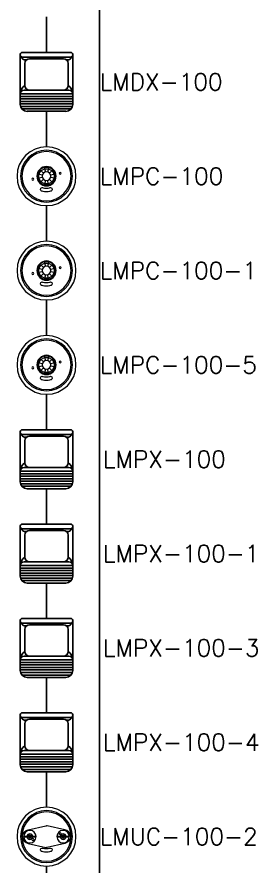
# Model space of a CAD drawing. Header units: inches. Extents: x -179 to 78, y 1 to 666.
# Drawn here: x -66.61 to -63.22, y 87.31 to 99.28 of the extents above; entities that cross this region are included whole.
import ezdxf

# ---------------------------------------------------------------- set-up
doc = ezdxf.new("R2010")
doc.units = ezdxf.units.IN
doc.header["$MEASUREMENT"] = 0
doc.styles.add('ROMANS', font='ROMANS.shx')

# ---------------------------------------------------------------- blocks, each defined once
blk = doc.blocks.new('LMDX-100')
for p, q in [((0, 0.415), (0, 0.915)), ((-0.37, 0.388), (-0.37, 0.376)), ((-0.369, 0.373), (-0.369, -0.317)), ((-0.343, 0.415), (0.343, 0.415)), ((0.369, 0.373), (0.369, -0.317)), ((0.37, 0.388), (0.37, 0.376)), ((0.343, 0.349), (-0.343, 0.349)), ((-0.303, 0.261), (-0.303, -0.05)), ((0.238, 0.327), (-0.238, 0.327)), ((0.303, 0.261), (0.303, -0.05)), ((0.315, -0.116), (-0.315, -0.116)), ((0.369, -0.169), (-0.369, -0.169)), ((0.369, -0.205), (-0.369, -0.205)), ((0.369, -0.24), (-0.369, -0.24)), ((0.369, -0.276), (-0.369, -0.276)), ((0.369, -0.311), (-0.369, -0.311)), ((0.365, -0.347), (-0.365, -0.347)), ((0.345, -0.382), (-0.345, -0.382)), ((0.271, -0.415), (-0.271, -0.415))]:
    blk.add_line(p, q)
for centre, radius, start, end in [((-0.343, 0.388), 0.027, 90, 180), ((-0.343, 0.376), 0.027, 180, 270), ((-0.294, 0.386), 0.0762, 189.3383, 280.3118), ((0.294, 0.386), 0.0762, 259.6882, 350.6617), ((0.343, 0.388), 0.027, 0, 90), ((0.343, 0.376), 0.027, 270, 0), ((-0.238, 0.261), 0.0657, 90, 180), ((0.238, 0.261), 0.0657, 0, 90), ((-0.228, -0.17), 0.142, 122.1791, 180.2423), ((-0.315, -0.17), 0.0548, 90, 180), ((-0.238, -0.05), 0.0657, 180, 270), ((0.238, -0.05), 0.0657, 270, 0), ((0.228, -0.17), 0.142, 359.7577, 57.8209), ((0.315, -0.17), 0.0548, 0, 90), ((-0.271, -0.317), 0.0983, 180, 270), ((0.271, -0.317), 0.0983, 270, 0)]:
    blk.add_arc(centre, radius, start, end)
at = {"insert": (0.75, 0), "char_height": 0.24, "width": 5.724, "attachment_point": 4, "style": 'ROMANS'}
blk.add_mtext('LMDX-100', dxfattribs=at)
blk = doc.blocks.new('LMPC-100')
blk.add_line((0, 0.415), (0, 0.915))
at = {"lineweight": 18}
for points in [[(-0.034, -0.127), (-0.093, -0.093), (-0.127, -0.034), (-0.127, 0.034), (-0.093, 0.093), (-0.034, 0.127), (0.034, 0.127), (0.093, 0.093), (0.127, 0.034), (0.127, -0.034), (0.093, -0.093), (0.034, -0.127), (-0.034, -0.127)], [(-0.034, 0.127), (-0.016, 0.059)], [(0.034, 0.127), (0.016, 0.059)], [(-0.059, 0.016), (-0.127, 0.034)], [(-0.028, -0.106), (-0.078, -0.078), (-0.106, -0.028), (-0.106, 0.028), (-0.078, 0.078), (-0.028, 0.106), (0.028, 0.106), (0.078, 0.078), (0.106, 0.028), (0.106, -0.028), (0.078, -0.078), (0.028, -0.106), (-0.028, -0.106)], [(-0.094, 0.091), (-0.043, 0.043)], [(0.093, 0.093), (0.043, 0.043)], [(0.127, 0.034), (0.059, 0.016)], [(-0.059, -0.016), (-0.127, -0.034)], [(-0.043, -0.043), (-0.093, -0.093)], [(-0.016, -0.059), (-0.034, -0.127)], [(0.092, -0.094), (0.043, -0.044)], [(0.127, -0.034), (0.059, -0.016)]]:
    blk.add_lwpolyline(points, dxfattribs=at)
for points, knots in [([(0.415, 0), (0.415, -0.229), (0.229, -0.415), (0, -0.415), (-0.229, -0.415), (-0.415, -0.229), (-0.415, 0), (-0.415, 0.229), (-0.229, 0.415), (0, 0.415), (0.229, 0.415), (0.415, 0.229), (0.415, 0)], [0, 0, 0, 0, 1, 1, 1, 2, 2, 2, 3, 3, 3, 4, 4, 4, 4]), ([(0.366, 0), (0.366, -0.202), (0.202, -0.366), (0, -0.366), (-0.202, -0.366), (-0.366, -0.202), (-0.366, 0), (-0.366, 0.202), (-0.202, 0.366), (0, 0.366), (0.202, 0.366), (0.366, 0.202), (0.366, 0)], [0, 0, 0, 0, 1, 1, 1, 2, 2, 2, 3, 3, 3, 4, 4, 4, 4]), ([(0.347, 0), (0.347, -0.192), (0.192, -0.347), (0, -0.347), (-0.192, -0.347), (-0.347, -0.192), (-0.347, 0), (-0.347, 0.192), (-0.192, 0.347), (0, 0.347), (0.192, 0.347), (0.347, 0.192), (0.347, 0)], [0, 0, 0, 0, 1, 1, 1, 2, 2, 2, 3, 3, 3, 4, 4, 4, 4]), ([(0.136, 0), (0.136, -0.075), (0.075, -0.136), (0, -0.136), (-0.075, -0.136), (-0.136, -0.075), (-0.136, 0), (-0.136, 0.075), (-0.075, 0.136), (0, 0.136), (0.075, 0.136), (0.136, 0.075), (0.136, 0)], [0, 0, 0, 0, 1, 1, 1, 2, 2, 2, 3, 3, 3, 4, 4, 4, 4]), ([(0.061, 0), (0.061, -0.034), (0.034, -0.061), (0, -0.061), (-0.034, -0.061), (-0.061, -0.034), (-0.061, 0), (-0.061, 0.034), (-0.034, 0.061), (0, 0.061), (0.034, 0.061), (0.061, 0.034), (0.061, 0)], [0, 0, 0, 0, 1, 1, 1, 2, 2, 2, 3, 3, 3, 4, 4, 4, 4]), ([(0.18, 0.041), (0.18, 0.048), (0.185, 0.053), (0.192, 0.053), (0.199, 0.053), (0.205, 0.048), (0.205, 0.041), (0.205, 0.034), (0.199, 0.029), (0.192, 0.029), (0.185, 0.029), (0.18, 0.034), (0.18, 0.041)], [0, 0, 0, 0, 1, 1, 1, 2, 2, 2, 3, 3, 3, 4, 4, 4, 4]), ([(-0.18, -0.041), (-0.18, -0.048), (-0.185, -0.054), (-0.192, -0.054), (-0.199, -0.054), (-0.205, -0.048), (-0.205, -0.041), (-0.205, -0.034), (-0.199, -0.029), (-0.192, -0.029), (-0.185, -0.029), (-0.18, -0.034), (-0.18, -0.041)], [0, 0, 0, 0, 1, 1, 1, 2, 2, 2, 3, 3, 3, 4, 4, 4, 4]), ([(-0.18, -0.041), (-0.18, -0.048), (-0.185, -0.054), (-0.192, -0.054), (-0.199, -0.054), (-0.205, -0.048), (-0.205, -0.041), (-0.205, -0.034), (-0.199, -0.029), (-0.192, -0.029), (-0.185, -0.029), (-0.18, -0.034), (-0.18, -0.041)], [0, 0, 0, 0, 1, 1, 1, 2, 2, 2, 3, 3, 3, 4, 4, 4, 4]), ([(-0.002, -0.22), (0.03, -0.22), (0.063, -0.211), (0.063, -0.211), (0.063, -0.211), (0.065, -0.209), (0.065, -0.209), (0.074, -0.206), (0.081, -0.197), (0.081, -0.186), (0.081, -0.172), (0.071, -0.161), (0.058, -0.161), (0.058, -0.161), (0.051, -0.161), (0.042, -0.164), (0.033, -0.167), (0.015, -0.169), (0, -0.169), (0, -0.169), (-0.005, -0.169), (-0.005, -0.169), (-0.02, -0.169), (-0.038, -0.167), (-0.047, -0.164), (-0.056, -0.161), (-0.063, -0.161), (-0.063, -0.161), (-0.075, -0.161), (-0.086, -0.172), (-0.086, -0.186), (-0.086, -0.197), (-0.079, -0.206), (-0.07, -0.209), (-0.07, -0.209), (-0.068, -0.211), (-0.068, -0.211), (-0.068, -0.211), (-0.035, -0.22), (-0.002, -0.22)], [0, 0, 0, 0, 1, 1, 1, 2, 2, 2, 3, 3, 3, 4, 4, 4, 5, 5, 5, 6, 6, 6, 7, 7, 7, 8, 8, 8, 9, 9, 9, 10, 10, 10, 11, 11, 11, 12, 12, 12, 13, 13, 13, 13])]:
    blk.add_open_spline(points, degree=3, knots=knots, dxfattribs=at)
blk.add_open_spline([(0.034, -0.127), (0.034, -0.125), (0.016, -0.059), (0.016, -0.059)], degree=3, dxfattribs=at)
at = {"insert": (0.75, 0), "char_height": 0.24, "width": 5.724, "attachment_point": 4, "style": 'ROMANS'}
blk.add_mtext('LMPC-100', dxfattribs=at)
blk = doc.blocks.new('LMPC-100-1')
blk.add_line((0, 0.415), (0, 0.915))
at = {"lineweight": 18}
for points in [[(-0.034, -0.127), (-0.093, -0.093), (-0.127, -0.034), (-0.127, 0.034), (-0.093, 0.093), (-0.034, 0.127), (0.034, 0.127), (0.093, 0.093), (0.127, 0.034), (0.127, -0.034), (0.093, -0.093), (0.034, -0.127), (-0.034, -0.127)], [(-0.034, 0.127), (-0.016, 0.059)], [(0.034, 0.127), (0.016, 0.059)], [(-0.059, 0.016), (-0.127, 0.034)], [(-0.028, -0.106), (-0.078, -0.078), (-0.106, -0.028), (-0.106, 0.028), (-0.078, 0.078), (-0.028, 0.106), (0.028, 0.106), (0.078, 0.078), (0.106, 0.028), (0.106, -0.028), (0.078, -0.078), (0.028, -0.106), (-0.028, -0.106)], [(-0.094, 0.091), (-0.043, 0.043)], [(0.093, 0.093), (0.043, 0.043)], [(0.127, 0.034), (0.059, 0.016)], [(-0.059, -0.016), (-0.127, -0.034)], [(-0.043, -0.043), (-0.093, -0.093)], [(-0.016, -0.059), (-0.034, -0.127)], [(0.092, -0.094), (0.043, -0.044)], [(0.127, -0.034), (0.059, -0.016)]]:
    blk.add_lwpolyline(points, dxfattribs=at)
for points, knots in [([(0.415, 0), (0.415, -0.229), (0.229, -0.415), (0, -0.415), (-0.229, -0.415), (-0.415, -0.229), (-0.415, 0), (-0.415, 0.229), (-0.229, 0.415), (0, 0.415), (0.229, 0.415), (0.415, 0.229), (0.415, 0)], [0, 0, 0, 0, 1, 1, 1, 2, 2, 2, 3, 3, 3, 4, 4, 4, 4]), ([(0.366, 0), (0.366, -0.202), (0.202, -0.366), (0, -0.366), (-0.202, -0.366), (-0.366, -0.202), (-0.366, 0), (-0.366, 0.202), (-0.202, 0.366), (0, 0.366), (0.202, 0.366), (0.366, 0.202), (0.366, 0)], [0, 0, 0, 0, 1, 1, 1, 2, 2, 2, 3, 3, 3, 4, 4, 4, 4]), ([(0.347, 0), (0.347, -0.192), (0.192, -0.347), (0, -0.347), (-0.192, -0.347), (-0.347, -0.192), (-0.347, 0), (-0.347, 0.192), (-0.192, 0.347), (0, 0.347), (0.192, 0.347), (0.347, 0.192), (0.347, 0)], [0, 0, 0, 0, 1, 1, 1, 2, 2, 2, 3, 3, 3, 4, 4, 4, 4]), ([(0.136, 0), (0.136, -0.075), (0.075, -0.136), (0, -0.136), (-0.075, -0.136), (-0.136, -0.075), (-0.136, 0), (-0.136, 0.075), (-0.075, 0.136), (0, 0.136), (0.075, 0.136), (0.136, 0.075), (0.136, 0)], [0, 0, 0, 0, 1, 1, 1, 2, 2, 2, 3, 3, 3, 4, 4, 4, 4]), ([(0.061, 0), (0.061, -0.034), (0.034, -0.061), (0, -0.061), (-0.034, -0.061), (-0.061, -0.034), (-0.061, 0), (-0.061, 0.034), (-0.034, 0.061), (0, 0.061), (0.034, 0.061), (0.061, 0.034), (0.061, 0)], [0, 0, 0, 0, 1, 1, 1, 2, 2, 2, 3, 3, 3, 4, 4, 4, 4]), ([(0.18, 0.041), (0.18, 0.048), (0.185, 0.053), (0.192, 0.053), (0.199, 0.053), (0.205, 0.048), (0.205, 0.041), (0.205, 0.034), (0.199, 0.029), (0.192, 0.029), (0.185, 0.029), (0.18, 0.034), (0.18, 0.041)], [0, 0, 0, 0, 1, 1, 1, 2, 2, 2, 3, 3, 3, 4, 4, 4, 4]), ([(-0.18, -0.041), (-0.18, -0.048), (-0.185, -0.054), (-0.192, -0.054), (-0.199, -0.054), (-0.205, -0.048), (-0.205, -0.041), (-0.205, -0.034), (-0.199, -0.029), (-0.192, -0.029), (-0.185, -0.029), (-0.18, -0.034), (-0.18, -0.041)], [0, 0, 0, 0, 1, 1, 1, 2, 2, 2, 3, 3, 3, 4, 4, 4, 4]), ([(-0.18, -0.041), (-0.18, -0.048), (-0.185, -0.054), (-0.192, -0.054), (-0.199, -0.054), (-0.205, -0.048), (-0.205, -0.041), (-0.205, -0.034), (-0.199, -0.029), (-0.192, -0.029), (-0.185, -0.029), (-0.18, -0.034), (-0.18, -0.041)], [0, 0, 0, 0, 1, 1, 1, 2, 2, 2, 3, 3, 3, 4, 4, 4, 4]), ([(-0.002, -0.22), (0.03, -0.22), (0.063, -0.211), (0.063, -0.211), (0.063, -0.211), (0.065, -0.209), (0.065, -0.209), (0.074, -0.206), (0.081, -0.197), (0.081, -0.186), (0.081, -0.172), (0.071, -0.161), (0.058, -0.161), (0.058, -0.161), (0.051, -0.161), (0.042, -0.164), (0.033, -0.167), (0.015, -0.169), (0, -0.169), (0, -0.169), (-0.005, -0.169), (-0.005, -0.169), (-0.02, -0.169), (-0.038, -0.167), (-0.047, -0.164), (-0.056, -0.161), (-0.063, -0.161), (-0.063, -0.161), (-0.075, -0.161), (-0.086, -0.172), (-0.086, -0.186), (-0.086, -0.197), (-0.079, -0.206), (-0.07, -0.209), (-0.07, -0.209), (-0.068, -0.211), (-0.068, -0.211), (-0.068, -0.211), (-0.035, -0.22), (-0.002, -0.22)], [0, 0, 0, 0, 1, 1, 1, 2, 2, 2, 3, 3, 3, 4, 4, 4, 5, 5, 5, 6, 6, 6, 7, 7, 7, 8, 8, 8, 9, 9, 9, 10, 10, 10, 11, 11, 11, 12, 12, 12, 13, 13, 13, 13])]:
    blk.add_open_spline(points, degree=3, knots=knots, dxfattribs=at)
blk.add_open_spline([(0.034, -0.127), (0.034, -0.125), (0.016, -0.059), (0.016, -0.059)], degree=3, dxfattribs=at)
at = {"insert": (0.75, 0), "char_height": 0.24, "width": 5.724, "attachment_point": 4, "style": 'ROMANS'}
blk.add_mtext('LMPC-100-1', dxfattribs=at)
blk = doc.blocks.new('LMPC-100-5')
blk.add_line((0, 0.415), (0, 0.915))
at = {"lineweight": 18}
for points in [[(-0.034, -0.127), (-0.093, -0.093), (-0.127, -0.034), (-0.127, 0.034), (-0.093, 0.093), (-0.034, 0.127), (0.034, 0.127), (0.093, 0.093), (0.127, 0.034), (0.127, -0.034), (0.093, -0.093), (0.034, -0.127), (-0.034, -0.127)], [(-0.034, 0.127), (-0.016, 0.059)], [(0.034, 0.127), (0.016, 0.059)], [(-0.059, 0.016), (-0.127, 0.034)], [(-0.028, -0.106), (-0.078, -0.078), (-0.106, -0.028), (-0.106, 0.028), (-0.078, 0.078), (-0.028, 0.106), (0.028, 0.106), (0.078, 0.078), (0.106, 0.028), (0.106, -0.028), (0.078, -0.078), (0.028, -0.106), (-0.028, -0.106)], [(-0.094, 0.091), (-0.043, 0.043)], [(0.093, 0.093), (0.043, 0.043)], [(0.127, 0.034), (0.059, 0.016)], [(-0.059, -0.016), (-0.127, -0.034)], [(-0.043, -0.043), (-0.093, -0.093)], [(-0.016, -0.059), (-0.034, -0.127)], [(0.092, -0.094), (0.043, -0.044)], [(0.127, -0.034), (0.059, -0.016)]]:
    blk.add_lwpolyline(points, dxfattribs=at)
for points, knots in [([(0.415, 0), (0.415, -0.229), (0.229, -0.415), (0, -0.415), (-0.229, -0.415), (-0.415, -0.229), (-0.415, 0), (-0.415, 0.229), (-0.229, 0.415), (0, 0.415), (0.229, 0.415), (0.415, 0.229), (0.415, 0)], [0, 0, 0, 0, 1, 1, 1, 2, 2, 2, 3, 3, 3, 4, 4, 4, 4]), ([(0.366, 0), (0.366, -0.202), (0.202, -0.366), (0, -0.366), (-0.202, -0.366), (-0.366, -0.202), (-0.366, 0), (-0.366, 0.202), (-0.202, 0.366), (0, 0.366), (0.202, 0.366), (0.366, 0.202), (0.366, 0)], [0, 0, 0, 0, 1, 1, 1, 2, 2, 2, 3, 3, 3, 4, 4, 4, 4]), ([(0.347, 0), (0.347, -0.192), (0.192, -0.347), (0, -0.347), (-0.192, -0.347), (-0.347, -0.192), (-0.347, 0), (-0.347, 0.192), (-0.192, 0.347), (0, 0.347), (0.192, 0.347), (0.347, 0.192), (0.347, 0)], [0, 0, 0, 0, 1, 1, 1, 2, 2, 2, 3, 3, 3, 4, 4, 4, 4]), ([(0.136, 0), (0.136, -0.075), (0.075, -0.136), (0, -0.136), (-0.075, -0.136), (-0.136, -0.075), (-0.136, 0), (-0.136, 0.075), (-0.075, 0.136), (0, 0.136), (0.075, 0.136), (0.136, 0.075), (0.136, 0)], [0, 0, 0, 0, 1, 1, 1, 2, 2, 2, 3, 3, 3, 4, 4, 4, 4]), ([(0.061, 0), (0.061, -0.034), (0.034, -0.061), (0, -0.061), (-0.034, -0.061), (-0.061, -0.034), (-0.061, 0), (-0.061, 0.034), (-0.034, 0.061), (0, 0.061), (0.034, 0.061), (0.061, 0.034), (0.061, 0)], [0, 0, 0, 0, 1, 1, 1, 2, 2, 2, 3, 3, 3, 4, 4, 4, 4]), ([(0.18, 0.041), (0.18, 0.048), (0.185, 0.053), (0.192, 0.053), (0.199, 0.053), (0.205, 0.048), (0.205, 0.041), (0.205, 0.034), (0.199, 0.029), (0.192, 0.029), (0.185, 0.029), (0.18, 0.034), (0.18, 0.041)], [0, 0, 0, 0, 1, 1, 1, 2, 2, 2, 3, 3, 3, 4, 4, 4, 4]), ([(-0.18, -0.041), (-0.18, -0.048), (-0.185, -0.054), (-0.192, -0.054), (-0.199, -0.054), (-0.205, -0.048), (-0.205, -0.041), (-0.205, -0.034), (-0.199, -0.029), (-0.192, -0.029), (-0.185, -0.029), (-0.18, -0.034), (-0.18, -0.041)], [0, 0, 0, 0, 1, 1, 1, 2, 2, 2, 3, 3, 3, 4, 4, 4, 4]), ([(-0.18, -0.041), (-0.18, -0.048), (-0.185, -0.054), (-0.192, -0.054), (-0.199, -0.054), (-0.205, -0.048), (-0.205, -0.041), (-0.205, -0.034), (-0.199, -0.029), (-0.192, -0.029), (-0.185, -0.029), (-0.18, -0.034), (-0.18, -0.041)], [0, 0, 0, 0, 1, 1, 1, 2, 2, 2, 3, 3, 3, 4, 4, 4, 4]), ([(-0.002, -0.22), (0.03, -0.22), (0.063, -0.211), (0.063, -0.211), (0.063, -0.211), (0.065, -0.209), (0.065, -0.209), (0.074, -0.206), (0.081, -0.197), (0.081, -0.186), (0.081, -0.172), (0.071, -0.161), (0.058, -0.161), (0.058, -0.161), (0.051, -0.161), (0.042, -0.164), (0.033, -0.167), (0.015, -0.169), (0, -0.169), (0, -0.169), (-0.005, -0.169), (-0.005, -0.169), (-0.02, -0.169), (-0.038, -0.167), (-0.047, -0.164), (-0.056, -0.161), (-0.063, -0.161), (-0.063, -0.161), (-0.075, -0.161), (-0.086, -0.172), (-0.086, -0.186), (-0.086, -0.197), (-0.079, -0.206), (-0.07, -0.209), (-0.07, -0.209), (-0.068, -0.211), (-0.068, -0.211), (-0.068, -0.211), (-0.035, -0.22), (-0.002, -0.22)], [0, 0, 0, 0, 1, 1, 1, 2, 2, 2, 3, 3, 3, 4, 4, 4, 5, 5, 5, 6, 6, 6, 7, 7, 7, 8, 8, 8, 9, 9, 9, 10, 10, 10, 11, 11, 11, 12, 12, 12, 13, 13, 13, 13])]:
    blk.add_open_spline(points, degree=3, knots=knots, dxfattribs=at)
blk.add_open_spline([(0.034, -0.127), (0.034, -0.125), (0.016, -0.059), (0.016, -0.059)], degree=3, dxfattribs=at)
at = {"insert": (0.75, 0), "char_height": 0.24, "width": 5.724, "attachment_point": 4, "style": 'ROMANS'}
blk.add_mtext('LMPC-100-5', dxfattribs=at)
blk = doc.blocks.new('LMPX-100')
for p, q in [((0, 0.415), (0, 0.915)), ((-0.37, 0.388), (-0.37, 0.376)), ((-0.369, 0.373), (-0.369, -0.317)), ((-0.343, 0.415), (0.343, 0.415)), ((0.369, 0.373), (0.369, -0.317)), ((0.37, 0.388), (0.37, 0.376)), ((0.343, 0.349), (-0.343, 0.349)), ((-0.303, 0.261), (-0.303, -0.05)), ((0.238, 0.327), (-0.238, 0.327)), ((0.303, 0.261), (0.303, -0.05)), ((0.315, -0.116), (-0.315, -0.116)), ((0.369, -0.169), (-0.369, -0.169)), ((0.369, -0.205), (-0.369, -0.205)), ((0.369, -0.24), (-0.369, -0.24)), ((0.369, -0.276), (-0.369, -0.276)), ((0.369, -0.311), (-0.369, -0.311)), ((0.365, -0.347), (-0.365, -0.347)), ((0.345, -0.382), (-0.345, -0.382)), ((0.271, -0.415), (-0.271, -0.415))]:
    blk.add_line(p, q)
for centre, radius, start, end in [((-0.343, 0.388), 0.027, 90, 180), ((-0.343, 0.376), 0.027, 180, 270), ((-0.294, 0.386), 0.0762, 189.3383, 280.3118), ((0.294, 0.386), 0.0762, 259.6882, 350.6617), ((0.343, 0.388), 0.027, 0, 90), ((0.343, 0.376), 0.027, 270, 0), ((-0.238, 0.261), 0.0657, 90, 180), ((0.238, 0.261), 0.0657, 0, 90), ((-0.228, -0.17), 0.142, 122.1791, 180.2423), ((-0.315, -0.17), 0.0548, 90, 180), ((-0.238, -0.05), 0.0657, 180, 270), ((0.238, -0.05), 0.0657, 270, 0), ((0.228, -0.17), 0.142, 359.7577, 57.8209), ((0.315, -0.17), 0.0548, 0, 90), ((-0.271, -0.317), 0.0983, 180, 270), ((0.271, -0.317), 0.0983, 270, 0)]:
    blk.add_arc(centre, radius, start, end)
at = {"insert": (0.796, 0), "char_height": 0.24, "width": 5.724, "attachment_point": 4, "style": 'ROMANS'}
blk.add_mtext('LMPX-100', dxfattribs=at)
blk = doc.blocks.new('LMPX-100-1')
for p, q in [((0, 0.415), (0, 0.915)), ((-0.37, 0.388), (-0.37, 0.376)), ((-0.369, 0.373), (-0.369, -0.317)), ((-0.343, 0.415), (0.343, 0.415)), ((0.369, 0.373), (0.369, -0.317)), ((0.37, 0.388), (0.37, 0.376)), ((0.343, 0.349), (-0.343, 0.349)), ((-0.303, 0.261), (-0.303, -0.05)), ((0.238, 0.327), (-0.238, 0.327)), ((0.303, 0.261), (0.303, -0.05)), ((0.315, -0.116), (-0.315, -0.116)), ((0.369, -0.169), (-0.369, -0.169)), ((0.369, -0.205), (-0.369, -0.205)), ((0.369, -0.24), (-0.369, -0.24)), ((0.369, -0.276), (-0.369, -0.276)), ((0.369, -0.311), (-0.369, -0.311)), ((0.365, -0.347), (-0.365, -0.347)), ((0.345, -0.382), (-0.345, -0.382)), ((0.271, -0.415), (-0.271, -0.415))]:
    blk.add_line(p, q)
for centre, radius, start, end in [((-0.343, 0.388), 0.027, 90, 180), ((-0.343, 0.376), 0.027, 180, 270), ((-0.294, 0.386), 0.0762, 189.3383, 280.3118), ((0.294, 0.386), 0.0762, 259.6882, 350.6617), ((0.343, 0.388), 0.027, 0, 90), ((0.343, 0.376), 0.027, 270, 0), ((-0.238, 0.261), 0.0657, 90, 180), ((0.238, 0.261), 0.0657, 0, 90), ((-0.228, -0.17), 0.142, 122.1791, 180.2423), ((-0.315, -0.17), 0.0548, 90, 180), ((-0.238, -0.05), 0.0657, 180, 270), ((0.238, -0.05), 0.0657, 270, 0), ((0.228, -0.17), 0.142, 359.7577, 57.8209), ((0.315, -0.17), 0.0548, 0, 90), ((-0.271, -0.317), 0.0983, 180, 270), ((0.271, -0.317), 0.0983, 270, 0)]:
    blk.add_arc(centre, radius, start, end)
at = {"insert": (0.796, 0), "char_height": 0.24, "width": 5.724, "attachment_point": 4, "style": 'ROMANS'}
blk.add_mtext('LMPX-100-1', dxfattribs=at)
blk = doc.blocks.new('LMPX-100-3')
for p, q in [((0, 0.415), (0, 0.915)), ((-0.37, 0.388), (-0.37, 0.376)), ((-0.369, 0.373), (-0.369, -0.317)), ((-0.343, 0.415), (0.343, 0.415)), ((0.369, 0.373), (0.369, -0.317)), ((0.37, 0.388), (0.37, 0.376)), ((0.343, 0.349), (-0.343, 0.349)), ((-0.303, 0.261), (-0.303, -0.05)), ((0.238, 0.327), (-0.238, 0.327)), ((0.303, 0.261), (0.303, -0.05)), ((0.315, -0.116), (-0.315, -0.116)), ((0.369, -0.169), (-0.369, -0.169)), ((0.369, -0.205), (-0.369, -0.205)), ((0.369, -0.24), (-0.369, -0.24)), ((0.369, -0.276), (-0.369, -0.276)), ((0.369, -0.311), (-0.369, -0.311)), ((0.365, -0.347), (-0.365, -0.347)), ((0.345, -0.382), (-0.345, -0.382)), ((0.271, -0.415), (-0.271, -0.415))]:
    blk.add_line(p, q)
for centre, radius, start, end in [((-0.343, 0.388), 0.027, 90, 180), ((-0.343, 0.376), 0.027, 180, 270), ((-0.294, 0.386), 0.0762, 189.3383, 280.3118), ((0.294, 0.386), 0.0762, 259.6882, 350.6617), ((0.343, 0.388), 0.027, 0, 90), ((0.343, 0.376), 0.027, 270, 0), ((-0.238, 0.261), 0.0657, 90, 180), ((0.238, 0.261), 0.0657, 0, 90), ((-0.228, -0.17), 0.142, 122.1791, 180.2423), ((-0.315, -0.17), 0.0548, 90, 180), ((-0.238, -0.05), 0.0657, 180, 270), ((0.238, -0.05), 0.0657, 270, 0), ((0.228, -0.17), 0.142, 359.7577, 57.8209), ((0.315, -0.17), 0.0548, 0, 90), ((-0.271, -0.317), 0.0983, 180, 270), ((0.271, -0.317), 0.0983, 270, 0)]:
    blk.add_arc(centre, radius, start, end)
at = {"insert": (0.796, 0), "char_height": 0.24, "width": 5.724, "attachment_point": 4, "style": 'ROMANS'}
blk.add_mtext('LMPX-100-3', dxfattribs=at)
blk = doc.blocks.new('LMPX-100-4')
for p, q in [((0, 0.415), (0, 0.915)), ((-0.37, 0.388), (-0.37, 0.376)), ((-0.369, 0.373), (-0.369, -0.317)), ((-0.343, 0.415), (0.343, 0.415)), ((0.369, 0.373), (0.369, -0.317)), ((0.37, 0.388), (0.37, 0.376)), ((0.343, 0.349), (-0.343, 0.349)), ((-0.303, 0.261), (-0.303, -0.05)), ((0.238, 0.327), (-0.238, 0.327)), ((0.303, 0.261), (0.303, -0.05)), ((0.315, -0.116), (-0.315, -0.116)), ((0.369, -0.169), (-0.369, -0.169)), ((0.369, -0.205), (-0.369, -0.205)), ((0.369, -0.24), (-0.369, -0.24)), ((0.369, -0.276), (-0.369, -0.276)), ((0.369, -0.311), (-0.369, -0.311)), ((0.365, -0.347), (-0.365, -0.347)), ((0.345, -0.382), (-0.345, -0.382)), ((0.271, -0.415), (-0.271, -0.415))]:
    blk.add_line(p, q)
for centre, radius, start, end in [((-0.343, 0.388), 0.027, 90, 180), ((-0.343, 0.376), 0.027, 180, 270), ((-0.294, 0.386), 0.0762, 189.3383, 280.3118), ((0.294, 0.386), 0.0762, 259.6882, 350.6617), ((0.343, 0.388), 0.027, 0, 90), ((0.343, 0.376), 0.027, 270, 0), ((-0.238, 0.261), 0.0657, 90, 180), ((0.238, 0.261), 0.0657, 0, 90), ((-0.228, -0.17), 0.142, 122.1791, 180.2423), ((-0.315, -0.17), 0.0548, 90, 180), ((-0.238, -0.05), 0.0657, 180, 270), ((0.238, -0.05), 0.0657, 270, 0), ((0.228, -0.17), 0.142, 359.7577, 57.8209), ((0.315, -0.17), 0.0548, 0, 90), ((-0.271, -0.317), 0.0983, 180, 270), ((0.271, -0.317), 0.0983, 270, 0)]:
    blk.add_arc(centre, radius, start, end)
at = {"insert": (0.796, 0), "char_height": 0.24, "width": 5.724, "attachment_point": 4, "style": 'ROMANS'}
blk.add_mtext('LMPX-100-4', dxfattribs=at)
blk = doc.blocks.new('LMUC-100-2')
blk.add_line((0, 0.415), (0, 0.915))
at = {"lineweight": 18}
for points, knots in [([(0.415, 0), (0.415, -0.229), (0.229, -0.415), (0, -0.415), (-0.229, -0.415), (-0.415, -0.229), (-0.415, 0), (-0.415, 0.229), (-0.229, 0.415), (0, 0.415), (0.229, 0.415), (0.415, 0.229), (0.415, 0)], [0, 0, 0, 0, 1, 1, 1, 2, 2, 2, 3, 3, 3, 4, 4, 4, 4]), ([(0.366, 0), (0.366, -0.202), (0.202, -0.366), (0, -0.366), (-0.202, -0.366), (-0.366, -0.202), (-0.366, 0), (-0.366, 0.202), (-0.202, 0.366), (0, 0.366), (0.202, 0.366), (0.366, 0.202), (0.366, 0)], [0, 0, 0, 0, 1, 1, 1, 2, 2, 2, 3, 3, 3, 4, 4, 4, 4]), ([(0.347, 0), (0.347, -0.192), (0.192, -0.347), (0, -0.347), (-0.192, -0.347), (-0.347, -0.192), (-0.347, 0), (-0.347, 0.192), (-0.192, 0.347), (0, 0.347), (0.192, 0.347), (0.347, 0.192), (0.347, 0)], [0, 0, 0, 0, 1, 1, 1, 2, 2, 2, 3, 3, 3, 4, 4, 4, 4]), ([(-0.337, 0), (-0.337, 0.048), (-0.302, 0.088), (-0.256, 0.097), (-0.256, 0.097), (-0.011, 0.152), (-0.011, 0.152), (-0.008, 0.153), (-0.004, 0.153), (0, 0.153)], [0, 0, 0, 0, 1, 1, 1, 2, 2, 2, 3, 3, 3, 3]), ([(0.337, 0), (0.337, 0.048), (0.302, 0.088), (0.256, 0.097), (0.256, 0.097), (0.011, 0.152), (0.011, 0.152), (0.008, 0.153), (0.004, 0.153), (0, 0.153)], [0, 0, 0, 0, 1, 1, 1, 2, 2, 2, 3, 3, 3, 3]), ([(-0.337, 0), (-0.337, -0.048), (-0.302, -0.089), (-0.256, -0.097), (-0.256, -0.097), (-0.011, -0.152), (-0.011, -0.152), (-0.008, -0.153), (-0.004, -0.153), (0, -0.153)], [0, 0, 0, 0, 1, 1, 1, 2, 2, 2, 3, 3, 3, 3]), ([(-0.146, 0), (-0.146, -0.049), (-0.185, -0.088), (-0.233, -0.088), (-0.282, -0.088), (-0.321, -0.049), (-0.321, 0), (-0.321, 0.048), (-0.282, 0.088), (-0.233, 0.088), (-0.185, 0.088), (-0.146, 0.048), (-0.146, 0)], [0, 0, 0, 0, 1, 1, 1, 2, 2, 2, 3, 3, 3, 4, 4, 4, 4]), ([(-0.146, 0), (-0.146, -0.049), (-0.185, -0.088), (-0.233, -0.088), (-0.282, -0.088), (-0.321, -0.049), (-0.321, 0), (-0.321, 0.048), (-0.282, 0.088), (-0.233, 0.088), (-0.185, 0.088), (-0.146, 0.048), (-0.146, 0)], [0, 0, 0, 0, 1, 1, 1, 2, 2, 2, 3, 3, 3, 4, 4, 4, 4]), ([(-0.146, 0), (-0.146, -0.002), (-0.185, -0.004), (-0.233, -0.004), (-0.282, -0.004), (-0.321, -0.002), (-0.321, 0), (-0.321, 0.002), (-0.282, 0.004), (-0.233, 0.004), (-0.185, 0.004), (-0.146, 0.002), (-0.146, 0)], [0, 0, 0, 0, 1, 1, 1, 2, 2, 2, 3, 3, 3, 4, 4, 4, 4]), ([(-0.146, 0), (-0.146, -0.002), (-0.185, -0.004), (-0.233, -0.004), (-0.282, -0.004), (-0.321, -0.002), (-0.321, 0), (-0.321, 0.002), (-0.282, 0.004), (-0.233, 0.004), (-0.185, 0.004), (-0.146, 0.002), (-0.146, 0)], [0, 0, 0, 0, 1, 1, 1, 2, 2, 2, 3, 3, 3, 4, 4, 4, 4]), ([(-0.194, 0), (-0.194, -0.022), (-0.212, -0.039), (-0.233, -0.039), (-0.255, -0.039), (-0.273, -0.022), (-0.273, 0), (-0.273, 0.022), (-0.255, 0.039), (-0.233, 0.039), (-0.212, 0.039), (-0.194, 0.022), (-0.194, 0)], [0, 0, 0, 0, 1, 1, 1, 2, 2, 2, 3, 3, 3, 4, 4, 4, 4]), ([(-0.194, 0), (-0.194, -0.022), (-0.212, -0.039), (-0.233, -0.039), (-0.255, -0.039), (-0.273, -0.022), (-0.273, 0), (-0.273, 0.022), (-0.255, 0.039), (-0.233, 0.039), (-0.212, 0.039), (-0.194, 0.022), (-0.194, 0)], [0, 0, 0, 0, 1, 1, 1, 2, 2, 2, 3, 3, 3, 4, 4, 4, 4]), ([(-0.213, 0), (-0.213, -0.011), (-0.222, -0.021), (-0.233, -0.021), (-0.245, -0.021), (-0.254, -0.011), (-0.254, 0), (-0.254, 0.011), (-0.245, 0.021), (-0.233, 0.021), (-0.222, 0.021), (-0.213, 0.011), (-0.213, 0)], [0, 0, 0, 0, 1, 1, 1, 2, 2, 2, 3, 3, 3, 4, 4, 4, 4]), ([(-0.213, 0), (-0.213, -0.011), (-0.222, -0.021), (-0.233, -0.021), (-0.245, -0.021), (-0.254, -0.011), (-0.254, 0), (-0.254, 0.011), (-0.245, 0.021), (-0.233, 0.021), (-0.222, 0.021), (-0.213, 0.011), (-0.213, 0)], [0, 0, 0, 0, 1, 1, 1, 2, 2, 2, 3, 3, 3, 4, 4, 4, 4]), ([(0.337, 0), (0.337, -0.048), (0.302, -0.089), (0.256, -0.097), (0.256, -0.097), (0.011, -0.152), (0.011, -0.152), (0.008, -0.153), (0.004, -0.153), (0, -0.153)], [0, 0, 0, 0, 1, 1, 1, 2, 2, 2, 3, 3, 3, 3]), ([(0.146, 0), (0.146, 0.048), (0.185, 0.088), (0.233, 0.088), (0.282, 0.088), (0.321, 0.048), (0.321, 0), (0.321, -0.049), (0.282, -0.088), (0.233, -0.088), (0.185, -0.088), (0.146, -0.049), (0.146, 0)], [0, 0, 0, 0, 1, 1, 1, 2, 2, 2, 3, 3, 3, 4, 4, 4, 4]), ([(0.146, 0), (0.146, 0.002), (0.185, 0.004), (0.233, 0.004), (0.282, 0.004), (0.321, 0.002), (0.321, 0), (0.321, -0.002), (0.282, -0.004), (0.233, -0.004), (0.185, -0.004), (0.146, -0.002), (0.146, 0)], [0, 0, 0, 0, 1, 1, 1, 2, 2, 2, 3, 3, 3, 4, 4, 4, 4]), ([(0.18, 0.041), (0.18, 0.048), (0.185, 0.053), (0.192, 0.053), (0.199, 0.053), (0.205, 0.048), (0.205, 0.041), (0.205, 0.034), (0.199, 0.029), (0.192, 0.029), (0.185, 0.029), (0.18, 0.034), (0.18, 0.041)], [0, 0, 0, 0, 1, 1, 1, 2, 2, 2, 3, 3, 3, 4, 4, 4, 4]), ([(0.194, 0), (0.194, 0.022), (0.212, 0.039), (0.233, 0.039), (0.255, 0.039), (0.273, 0.022), (0.273, 0), (0.273, -0.022), (0.255, -0.039), (0.233, -0.039), (0.212, -0.039), (0.194, -0.022), (0.194, 0)], [0, 0, 0, 0, 1, 1, 1, 2, 2, 2, 3, 3, 3, 4, 4, 4, 4]), ([(0.213, 0), (0.213, 0.011), (0.222, 0.021), (0.233, 0.021), (0.245, 0.021), (0.254, 0.011), (0.254, 0), (0.254, -0.011), (0.245, -0.021), (0.233, -0.021), (0.222, -0.021), (0.213, -0.011), (0.213, 0)], [0, 0, 0, 0, 1, 1, 1, 2, 2, 2, 3, 3, 3, 4, 4, 4, 4]), ([(-0.18, -0.041), (-0.18, -0.048), (-0.185, -0.054), (-0.192, -0.054), (-0.199, -0.054), (-0.205, -0.048), (-0.205, -0.041), (-0.205, -0.034), (-0.199, -0.029), (-0.192, -0.029), (-0.185, -0.029), (-0.18, -0.034), (-0.18, -0.041)], [0, 0, 0, 0, 1, 1, 1, 2, 2, 2, 3, 3, 3, 4, 4, 4, 4]), ([(-0.18, -0.041), (-0.18, -0.048), (-0.185, -0.054), (-0.192, -0.054), (-0.199, -0.054), (-0.205, -0.048), (-0.205, -0.041), (-0.205, -0.034), (-0.199, -0.029), (-0.192, -0.029), (-0.185, -0.029), (-0.18, -0.034), (-0.18, -0.041)], [0, 0, 0, 0, 1, 1, 1, 2, 2, 2, 3, 3, 3, 4, 4, 4, 4]), ([(-0.002, -0.22), (0.03, -0.22), (0.063, -0.211), (0.063, -0.211), (0.063, -0.211), (0.065, -0.209), (0.065, -0.209), (0.074, -0.206), (0.081, -0.197), (0.081, -0.186), (0.081, -0.172), (0.071, -0.161), (0.058, -0.161), (0.058, -0.161), (0.051, -0.161), (0.042, -0.164), (0.033, -0.167), (0.015, -0.169), (0, -0.169), (0, -0.169), (-0.005, -0.169), (-0.005, -0.169), (-0.02, -0.169), (-0.038, -0.167), (-0.047, -0.164), (-0.056, -0.161), (-0.063, -0.161), (-0.063, -0.161), (-0.075, -0.161), (-0.086, -0.172), (-0.086, -0.186), (-0.086, -0.197), (-0.079, -0.206), (-0.07, -0.209), (-0.07, -0.209), (-0.068, -0.211), (-0.068, -0.211), (-0.068, -0.211), (-0.035, -0.22), (-0.002, -0.22)], [0, 0, 0, 0, 1, 1, 1, 2, 2, 2, 3, 3, 3, 4, 4, 4, 5, 5, 5, 6, 6, 6, 7, 7, 7, 8, 8, 8, 9, 9, 9, 10, 10, 10, 11, 11, 11, 12, 12, 12, 13, 13, 13, 13])]:
    blk.add_open_spline(points, degree=3, knots=knots, dxfattribs=at)
at = {"insert": (0.75, 0), "char_height": 0.24, "width": 5.724, "attachment_point": 4, "style": 'ROMANS'}
blk.add_mtext('LMUC-100-2', dxfattribs=at)
blk = doc.blocks.new('LMUC-200')
blk.add_line((0, 0.415), (0, 0.915))
at = {"lineweight": 18}
for points, knots in [([(0.415, 0), (0.415, -0.229), (0.229, -0.415), (0, -0.415), (-0.229, -0.415), (-0.415, -0.229), (-0.415, 0), (-0.415, 0.229), (-0.229, 0.415), (0, 0.415), (0.229, 0.415), (0.415, 0.229), (0.415, 0)], [0, 0, 0, 0, 1, 1, 1, 2, 2, 2, 3, 3, 3, 4, 4, 4, 4]), ([(0.366, 0), (0.366, -0.202), (0.202, -0.366), (0, -0.366), (-0.202, -0.366), (-0.366, -0.202), (-0.366, 0), (-0.366, 0.202), (-0.202, 0.366), (0, 0.366), (0.202, 0.366), (0.366, 0.202), (0.366, 0)], [0, 0, 0, 0, 1, 1, 1, 2, 2, 2, 3, 3, 3, 4, 4, 4, 4]), ([(0.347, 0), (0.347, -0.192), (0.192, -0.347), (0, -0.347), (-0.192, -0.347), (-0.347, -0.192), (-0.347, 0), (-0.347, 0.192), (-0.192, 0.347), (0, 0.347), (0.192, 0.347), (0.347, 0.192), (0.347, 0)], [0, 0, 0, 0, 1, 1, 1, 2, 2, 2, 3, 3, 3, 4, 4, 4, 4]), ([(-0.337, 0), (-0.337, 0.048), (-0.302, 0.088), (-0.256, 0.097), (-0.256, 0.097), (-0.011, 0.152), (-0.011, 0.152), (-0.008, 0.153), (-0.004, 0.153), (0, 0.153)], [0, 0, 0, 0, 1, 1, 1, 2, 2, 2, 3, 3, 3, 3]), ([(0.337, 0), (0.337, 0.048), (0.302, 0.088), (0.256, 0.097), (0.256, 0.097), (0.011, 0.152), (0.011, 0.152), (0.008, 0.153), (0.004, 0.153), (0, 0.153)], [0, 0, 0, 0, 1, 1, 1, 2, 2, 2, 3, 3, 3, 3]), ([(-0.337, 0), (-0.337, -0.048), (-0.302, -0.089), (-0.256, -0.097), (-0.256, -0.097), (-0.011, -0.152), (-0.011, -0.152), (-0.008, -0.153), (-0.004, -0.153), (0, -0.153)], [0, 0, 0, 0, 1, 1, 1, 2, 2, 2, 3, 3, 3, 3]), ([(-0.146, 0), (-0.146, -0.049), (-0.185, -0.088), (-0.233, -0.088), (-0.282, -0.088), (-0.321, -0.049), (-0.321, 0), (-0.321, 0.048), (-0.282, 0.088), (-0.233, 0.088), (-0.185, 0.088), (-0.146, 0.048), (-0.146, 0)], [0, 0, 0, 0, 1, 1, 1, 2, 2, 2, 3, 3, 3, 4, 4, 4, 4]), ([(-0.146, 0), (-0.146, -0.049), (-0.185, -0.088), (-0.233, -0.088), (-0.282, -0.088), (-0.321, -0.049), (-0.321, 0), (-0.321, 0.048), (-0.282, 0.088), (-0.233, 0.088), (-0.185, 0.088), (-0.146, 0.048), (-0.146, 0)], [0, 0, 0, 0, 1, 1, 1, 2, 2, 2, 3, 3, 3, 4, 4, 4, 4]), ([(-0.146, 0), (-0.146, -0.002), (-0.185, -0.004), (-0.233, -0.004), (-0.282, -0.004), (-0.321, -0.002), (-0.321, 0), (-0.321, 0.002), (-0.282, 0.004), (-0.233, 0.004), (-0.185, 0.004), (-0.146, 0.002), (-0.146, 0)], [0, 0, 0, 0, 1, 1, 1, 2, 2, 2, 3, 3, 3, 4, 4, 4, 4]), ([(-0.146, 0), (-0.146, -0.002), (-0.185, -0.004), (-0.233, -0.004), (-0.282, -0.004), (-0.321, -0.002), (-0.321, 0), (-0.321, 0.002), (-0.282, 0.004), (-0.233, 0.004), (-0.185, 0.004), (-0.146, 0.002), (-0.146, 0)], [0, 0, 0, 0, 1, 1, 1, 2, 2, 2, 3, 3, 3, 4, 4, 4, 4]), ([(-0.194, 0), (-0.194, -0.022), (-0.212, -0.039), (-0.233, -0.039), (-0.255, -0.039), (-0.273, -0.022), (-0.273, 0), (-0.273, 0.022), (-0.255, 0.039), (-0.233, 0.039), (-0.212, 0.039), (-0.194, 0.022), (-0.194, 0)], [0, 0, 0, 0, 1, 1, 1, 2, 2, 2, 3, 3, 3, 4, 4, 4, 4]), ([(-0.194, 0), (-0.194, -0.022), (-0.212, -0.039), (-0.233, -0.039), (-0.255, -0.039), (-0.273, -0.022), (-0.273, 0), (-0.273, 0.022), (-0.255, 0.039), (-0.233, 0.039), (-0.212, 0.039), (-0.194, 0.022), (-0.194, 0)], [0, 0, 0, 0, 1, 1, 1, 2, 2, 2, 3, 3, 3, 4, 4, 4, 4]), ([(-0.213, 0), (-0.213, -0.011), (-0.222, -0.021), (-0.233, -0.021), (-0.245, -0.021), (-0.254, -0.011), (-0.254, 0), (-0.254, 0.011), (-0.245, 0.021), (-0.233, 0.021), (-0.222, 0.021), (-0.213, 0.011), (-0.213, 0)], [0, 0, 0, 0, 1, 1, 1, 2, 2, 2, 3, 3, 3, 4, 4, 4, 4]), ([(-0.213, 0), (-0.213, -0.011), (-0.222, -0.021), (-0.233, -0.021), (-0.245, -0.021), (-0.254, -0.011), (-0.254, 0), (-0.254, 0.011), (-0.245, 0.021), (-0.233, 0.021), (-0.222, 0.021), (-0.213, 0.011), (-0.213, 0)], [0, 0, 0, 0, 1, 1, 1, 2, 2, 2, 3, 3, 3, 4, 4, 4, 4]), ([(0.337, 0), (0.337, -0.048), (0.302, -0.089), (0.256, -0.097), (0.256, -0.097), (0.011, -0.152), (0.011, -0.152), (0.008, -0.153), (0.004, -0.153), (0, -0.153)], [0, 0, 0, 0, 1, 1, 1, 2, 2, 2, 3, 3, 3, 3]), ([(0.146, 0), (0.146, 0.048), (0.185, 0.088), (0.233, 0.088), (0.282, 0.088), (0.321, 0.048), (0.321, 0), (0.321, -0.049), (0.282, -0.088), (0.233, -0.088), (0.185, -0.088), (0.146, -0.049), (0.146, 0)], [0, 0, 0, 0, 1, 1, 1, 2, 2, 2, 3, 3, 3, 4, 4, 4, 4]), ([(0.146, 0), (0.146, 0.002), (0.185, 0.004), (0.233, 0.004), (0.282, 0.004), (0.321, 0.002), (0.321, 0), (0.321, -0.002), (0.282, -0.004), (0.233, -0.004), (0.185, -0.004), (0.146, -0.002), (0.146, 0)], [0, 0, 0, 0, 1, 1, 1, 2, 2, 2, 3, 3, 3, 4, 4, 4, 4]), ([(0.18, 0.041), (0.18, 0.048), (0.185, 0.053), (0.192, 0.053), (0.199, 0.053), (0.205, 0.048), (0.205, 0.041), (0.205, 0.034), (0.199, 0.029), (0.192, 0.029), (0.185, 0.029), (0.18, 0.034), (0.18, 0.041)], [0, 0, 0, 0, 1, 1, 1, 2, 2, 2, 3, 3, 3, 4, 4, 4, 4]), ([(0.194, 0), (0.194, 0.022), (0.212, 0.039), (0.233, 0.039), (0.255, 0.039), (0.273, 0.022), (0.273, 0), (0.273, -0.022), (0.255, -0.039), (0.233, -0.039), (0.212, -0.039), (0.194, -0.022), (0.194, 0)], [0, 0, 0, 0, 1, 1, 1, 2, 2, 2, 3, 3, 3, 4, 4, 4, 4]), ([(0.213, 0), (0.213, 0.011), (0.222, 0.021), (0.233, 0.021), (0.245, 0.021), (0.254, 0.011), (0.254, 0), (0.254, -0.011), (0.245, -0.021), (0.233, -0.021), (0.222, -0.021), (0.213, -0.011), (0.213, 0)], [0, 0, 0, 0, 1, 1, 1, 2, 2, 2, 3, 3, 3, 4, 4, 4, 4]), ([(-0.18, -0.041), (-0.18, -0.048), (-0.185, -0.054), (-0.192, -0.054), (-0.199, -0.054), (-0.205, -0.048), (-0.205, -0.041), (-0.205, -0.034), (-0.199, -0.029), (-0.192, -0.029), (-0.185, -0.029), (-0.18, -0.034), (-0.18, -0.041)], [0, 0, 0, 0, 1, 1, 1, 2, 2, 2, 3, 3, 3, 4, 4, 4, 4]), ([(-0.18, -0.041), (-0.18, -0.048), (-0.185, -0.054), (-0.192, -0.054), (-0.199, -0.054), (-0.205, -0.048), (-0.205, -0.041), (-0.205, -0.034), (-0.199, -0.029), (-0.192, -0.029), (-0.185, -0.029), (-0.18, -0.034), (-0.18, -0.041)], [0, 0, 0, 0, 1, 1, 1, 2, 2, 2, 3, 3, 3, 4, 4, 4, 4]), ([(-0.002, -0.22), (0.03, -0.22), (0.063, -0.211), (0.063, -0.211), (0.063, -0.211), (0.065, -0.209), (0.065, -0.209), (0.074, -0.206), (0.081, -0.197), (0.081, -0.186), (0.081, -0.172), (0.071, -0.161), (0.058, -0.161), (0.058, -0.161), (0.051, -0.161), (0.042, -0.164), (0.033, -0.167), (0.015, -0.169), (0, -0.169), (0, -0.169), (-0.005, -0.169), (-0.005, -0.169), (-0.02, -0.169), (-0.038, -0.167), (-0.047, -0.164), (-0.056, -0.161), (-0.063, -0.161), (-0.063, -0.161), (-0.075, -0.161), (-0.086, -0.172), (-0.086, -0.186), (-0.086, -0.197), (-0.079, -0.206), (-0.07, -0.209), (-0.07, -0.209), (-0.068, -0.211), (-0.068, -0.211), (-0.068, -0.211), (-0.035, -0.22), (-0.002, -0.22)], [0, 0, 0, 0, 1, 1, 1, 2, 2, 2, 3, 3, 3, 4, 4, 4, 5, 5, 5, 6, 6, 6, 7, 7, 7, 8, 8, 8, 9, 9, 9, 10, 10, 10, 11, 11, 11, 12, 12, 12, 13, 13, 13, 13])]:
    blk.add_open_spline(points, degree=3, knots=knots, dxfattribs=at)
at = {"insert": (0.75, 0), "char_height": 0.24, "width": 5.724, "attachment_point": 4, "style": 'ROMANS'}
blk.add_mtext('LMUC-200', dxfattribs=at)

msp = doc.modelspace()

# ---------------------------------------------------------------- linework, layer by layer
at = {"color": 1}
msp.add_line((-65.44978, 0.53073), (-65.44978, 152.93582), dxfattribs=at)

# ---------------------------------------------------------------- block references
for name, p in [('LMDX-100', (-66.19784, 98.36661)), ('LMPC-100', (-66.19784, 97.03661)), ('LMPC-100-1', (-66.19784, 95.70661)), ('LMPC-100-5', (-66.19784, 94.37661)), ('LMPX-100', (-66.19784, 93.04661)), ('LMPX-100-1', (-66.19784, 91.71661)), ('LMPX-100-3', (-66.19784, 90.38661)), ('LMPX-100-4', (-66.19784, 89.05661)), ('LMUC-100-2', (-66.19784, 87.72661)), ('LMUC-200', (-66.19784, 86.39661))]:
    msp.add_blockref(name, p)

doc.saveas('drawing.dxf')
